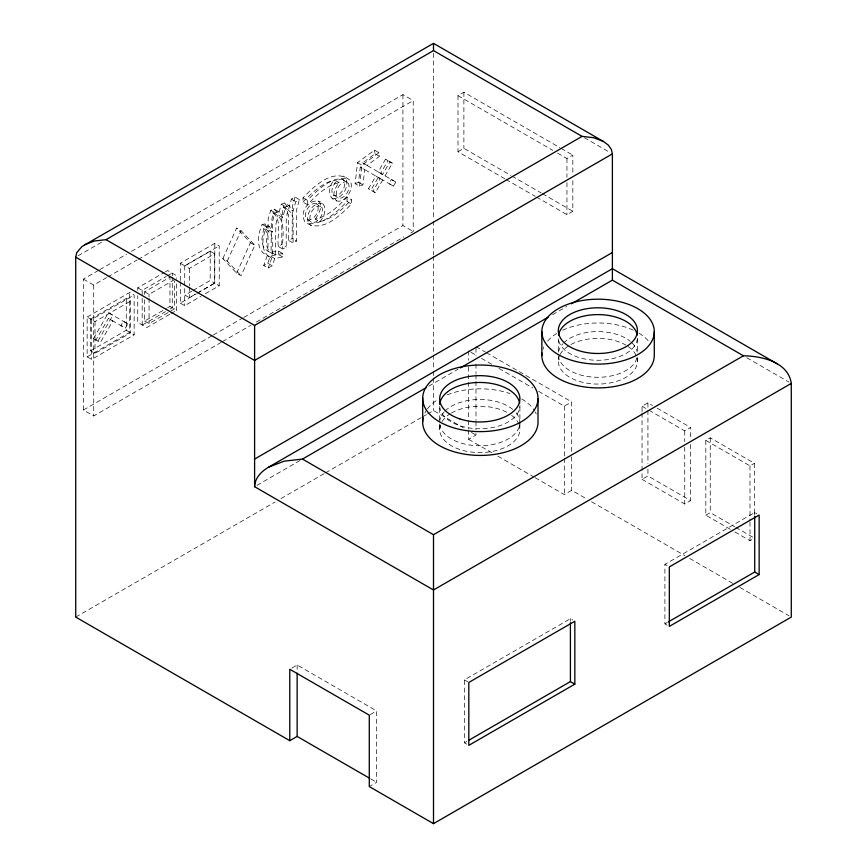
<?xml version="1.0" encoding="UTF-8"?>
<svg xmlns="http://www.w3.org/2000/svg" width="867" height="867" viewBox="0 0 867 867"><rect width="100%" height="100%" fill="white"/><g stroke="black" fill="none" stroke-linecap="round" stroke-linejoin="round"><path stroke-width="0.65" stroke-dasharray="4.33 3.25" d="M274.817 258.55L272.205 265.757L268.152 268.098L263.731 265.551L267.784 263.21L270.396 255.993L274.817 258.55L282.74 256.957L282.74 253.543L275.489 254.735L271.078 252.189L271.425 222.57L272.921 212.773C287.616 218.311 281.829 237.385 282.74 249.046L286.218 247.041L286.218 220.467L287.736 209.315L283.314 206.769L281.797 217.92L281.797 244.494L286.218 247.041M275.489 254.735L275.847 225.117L277.332 215.319M355.134 183.685L358.537 182.341L360.282 167.038L364.704 169.585L362.959 184.888L359.556 186.232L355.134 183.685L357.507 162.693L374.49 150.143L378.912 152.69L379.443 156.309L367.077 165.467L362.655 162.92L375.032 153.762L374.49 150.143M359.556 186.232L361.929 165.239L378.912 152.69M289.058 205.555L285.677 206.78L282.74 217.628L278.329 215.081L281.266 204.233L284.647 203.008L289.058 205.555L293.111 211.104L295.777 201.686L299.408 199.583L294.997 197.037L291.355 199.139L288.7 208.557L293.111 211.104M265.009 223.979L267.979 229.43L272.39 231.977L269.431 226.525L265.009 223.979L262.17 224.412C257.792 234.231 255.115 250.13 267.296 255.548L263.731 265.551M269.431 226.525L266.592 226.959C262.213 236.789 259.526 252.687 271.718 258.106L268.152 268.098M263.752 228.281L261.942 238.62A26.801 15.476 -60 0 0 265.324 249.262L272.39 253.977C272.704 244.993 274.525 232.02 263.752 228.281L266.093 231.207L267.979 235.618L267.979 251.419M268.174 230.839L266.353 241.167A26.801 15.476 -60 0 0 269.745 251.82L272.39 253.977M294.997 197.037L292.331 206.541L292.146 238.512L296.568 241.069L296.742 209.088L299.408 199.583M282.74 217.628L281.092 214.322L278.524 211.646L274.102 209.088L270.775 210.291L268.152 219.08L267.979 229.43M278.524 211.646L275.186 212.838L273.961 215.85L272.563 221.627L272.39 231.977M222.841 258.604L236.648 228.086L241.059 230.633L254.865 245.22L241.059 275.717L236.648 273.17L222.841 258.604L227.262 261.162L241.059 275.717M227.262 261.162L241.059 230.633M236.648 273.17L250.444 242.673L236.648 228.086M93.495 338.585L108.429 312.727L127.817 323.868L125.347 328.138L108.429 318.384L95.934 340.016L93.495 338.585L100.344 342.563L112.851 320.931L108.429 318.384M375.368 192.658L368.508 188.724L375.823 176.044L382.683 179.989L375.368 192.658L372.929 191.271L380.245 178.602L360.282 167.038M392.383 163.191L385.533 159.214L378.218 171.894L385.067 175.871L392.383 163.191L389.955 161.761L382.64 174.44L362.655 162.92M393.423 186.134L395.807 182.027L391.385 179.469L389.012 183.587L393.423 186.134L378.272 177.432L370.957 190.111L368.508 188.724M315.317 219.134C334.89 189.808 294.943 200.375 304.794 221.833C321.278 234.274 340.363 215.471 351.46 203.994L351.46 199.67L347.049 197.112C338.184 206.335 328.225 216.273 315.317 219.134L319.739 221.692C332.646 218.82 342.606 208.893 351.46 199.67M319.739 221.692C325.439 216.143 328.365 203.442 317.994 201.036M339.203 182.634L334.781 180.087C326.263 186.524 328.344 203.322 340.991 200.96C348.361 197.709 354.343 187.391 349.704 179.935C333.231 167.483 314.114 186.297 303.038 197.795L303.038 202.119L307.449 204.666C316.314 195.433 326.274 185.462 339.203 182.634C335.301 187.131 330.934 195.996 336.504 200.754M307.449 204.666L307.449 200.353C317.799 189.602 331.335 176.348 347.515 178.569M303.038 202.119C311.892 192.886 321.852 182.915 334.781 180.087M347.049 197.112L347.049 201.437C336.689 212.166 323.163 225.409 306.994 223.187M78.063 255.808L102.696 241.579M221.28 342.313L93.723 415.965L83.416 410.015L83.416 279.109L98.632 270.32M99.803 269.648L126.712 254.107M131.394 251.408L402.917 94.644L413.223 100.594L413.223 231.511L408.541 234.209M83.416 279.109L93.723 285.059L106.598 277.624M107.768 276.952L137.019 260.057M138.189 259.385L413.223 100.594M504.854 178.797L457.993 151.736L457.993 95.63L463.888 92.238L559.952 147.693M87.144 317.029L129.714 292.461L134.136 295.008L134.136 334.846L91.566 359.415L87.144 356.868L87.144 317.029L91.566 319.587L134.136 295.008M137.755 290.467L137.755 287.811L164.221 272.541M165.369 271.87L167.667 270.547L176.673 275.749L176.673 278.405M180.303 280.518L180.303 263.254L214.799 243.334L219.221 245.881L219.221 285.72L201.968 295.68M90.601 319.045L126.268 298.454L130.679 301.012L130.679 332.83L95.012 353.422L90.601 350.864L90.601 319.045L95.012 321.603L130.679 301.012M137.755 287.811L142.177 290.358L166.334 276.421M167.483 275.749L172.089 273.094M180.303 263.254L184.714 265.801L219.221 245.881M214.626 253.836L210.204 251.289L184.899 265.898L189.309 268.456L214.626 253.836L214.626 283.065L197.362 293.035M144.659 294.455L144.659 291.8L169.954 277.191L169.954 306.398L176.673 310.278L176.673 279.727M144.659 291.8L149.07 294.347L174.365 279.748M191.802 291.149L184.899 295.138L189.309 297.684L196.213 293.696M192.951 290.488L210.204 280.518L214.626 283.065M90.601 350.864L126.268 330.273L126.268 298.454M144.659 299.765L144.659 321.007L166.497 308.392M167.656 307.731L169.954 306.398M87.144 356.868L129.714 332.299L129.714 292.461M142.351 324.995L165.359 311.719M169.954 309.064L172.262 307.731L172.262 277.18M180.303 281.84L180.303 303.092L196.397 293.794M197.557 293.133L214.799 283.173L219.221 285.72M272.921 212.773C282.653 220.998 276.66 235.726 278.329 246.499L281.797 244.494M283.314 206.769L286.446 210.323L288.7 215.525L288.7 240.506L292.146 238.512M144.659 321.007L149.07 323.554L169.769 311.6M170.918 310.939L174.365 308.945L174.365 281.071M169.769 314.266L146.772 327.553L137.755 322.351L137.755 295.788M170.929 313.605L176.673 310.278M180.303 303.092L184.714 305.639L200.819 296.341M288.7 240.506L293.111 243.053L296.568 241.069M457.993 151.736L463.888 148.344L510.75 175.394M83.416 410.015L212.144 335.692M213.315 335.02L242.576 318.124M243.746 317.452L402.917 225.561L413.223 231.511M222.451 341.641L250.541 325.428M256.394 322.047L285.655 305.151M290.337 302.453L313.746 288.939M318.417 286.24L332.462 278.123M333.632 277.451L375.769 253.131M376.939 252.449L403.859 236.908M557.579 153.123L566.953 158.542L572.838 155.139L572.838 173.844M536.489 197.058L566.953 214.637L572.838 211.245L572.838 179.187M256.957 485.347L300.361 460.29M428.775 386.151L458.014 369.266M552.561 314.678L566.78 306.474M75.722 617.087L275.142 501.96M281.006 498.568L324.41 473.512M325.58 472.829L421.774 417.298M422.944 416.626L426.466 414.589M427.637 413.917L433.5 410.524L463.357 427.767M468.624 429.924L468.624 439.309L475.983 435.05L475.983 431.04M538.645 391.331L564.319 406.146L571.689 401.898L571.689 451.458M642.046 411.662L642.046 406.244L647.931 402.852L652.548 405.518M535.145 477.706L564.319 494.558L571.689 490.31L586.872 499.078M648.971 410.243L684.735 430.899L690.631 427.496L690.631 438.334M291.886 668.056L297.143 665.022L376.646 710.918L376.646 782.327L370.339 785.968M730.231 529.271L705.825 515.171L705.825 440.371L710.246 437.813L754.409 463.314L754.409 515.421M642.046 413.017L642.046 479.353L647.931 475.95L690.631 500.606L690.631 443.741M705.825 440.371L749.998 465.872L754.409 463.314M642.046 479.353L684.735 504.009L690.631 500.606M705.825 515.171L710.246 512.625L734.652 526.713M370.339 714.571L376.646 710.918M466.609 744.081L464.398 742.813L464.398 679.901L570.41 618.702L572.621 619.97M667.113 625.14L664.913 623.861L664.913 564.363L754.723 512.505L756.934 513.784M734.88 531.948L749.998 540.672L753.304 538.765M664.913 623.861L667.243 622.517M464.398 742.813L466.728 741.458M282.74 256.957L278.329 254.41L270.396 255.993M282.74 253.543L278.329 250.986L271.078 252.189M307.211 219.698L309.281 220.099C315.22 218.451 319.403 211.418 317.81 205.425L316.379 203.832L314.277 203.398C308.273 205.013 304.241 212.144 305.813 218.126L311.621 222.245L313.691 222.646C319.63 220.998 323.825 213.965 322.221 207.972L316.379 203.832M342.888 179.534L340.829 179.122C334.89 180.78 330.674 187.803 332.278 193.796L338.119 197.947L340.222 198.38C346.226 196.776 350.257 189.645 348.697 183.652L342.888 179.534L344.275 181.105C345.835 187.088 341.815 194.23 335.8 195.834L333.697 195.389M347.299 182.092L345.239 181.68C339.311 183.327 335.095 190.35 336.689 196.343L338.119 197.947M320.801 206.379L318.698 205.956C312.694 207.56 308.652 214.691 310.223 220.684L311.621 222.245M332.094 198.207C341.956 200.548 350.506 185.43 345.294 177.377L343.094 176.023M322.405 203.582C312.553 201.242 303.992 216.349 309.205 224.39L311.405 225.745M395.807 182.027L380.646 173.313L387.961 160.644L385.533 159.214M584.325 137.68L610.054 152.527M561.122 148.376L572.838 155.139M457.993 95.63L552.886 150.425M511.92 176.066L541.203 192.983M542.374 193.655L572.838 211.245M506.025 179.469L535.318 196.375M746.845 357.768L788.937 382.076M375.032 153.762L379.443 156.309M357.507 162.693L361.929 165.239M358.537 182.341L362.959 184.888M347.049 201.437L351.46 203.994M303.038 197.795L307.449 200.353M657.164 408.173L690.631 427.496M291.355 199.139L295.777 201.686M642.046 406.244L647.812 409.582M281.266 204.233L285.677 206.78M270.775 210.291L275.186 212.838M475.983 346.648L485.314 352.035M486.485 352.706L571.689 401.898M262.17 224.412L266.592 226.959M470.954 352.24L476.785 355.611M481.456 358.309L491.957 364.378M498.969 368.421L532.815 387.961M278.329 246.499L282.74 249.046M250.444 242.673L254.865 245.22M267.296 255.548L271.718 258.106M735.812 527.385L753.25 537.453M267.784 263.21L272.205 265.757M471.388 432.405L475.983 435.05M591.543 501.776L684.984 555.725M689.655 558.413L732.875 583.372M739.887 587.414L788.937 615.743M468.624 439.309L491.957 452.78M497.799 456.15L533.974 477.034M664.913 564.363L667.113 565.631M108.429 312.727L112.851 315.285L97.906 341.132L100.344 342.563M127.817 323.868L123.396 321.321L120.925 325.591L125.347 328.138M126.268 330.273L134.136 334.846M464.398 679.901L467.714 681.82M370.805 778.956L376.646 782.327M287.736 209.315L290.857 212.87L293.111 218.072L293.111 243.053M284.647 203.008L288.7 208.557M274.102 209.088L276.671 211.776L278.329 215.081M754.723 512.505L754.723 515.215M749.998 465.872L749.998 520.634M749.998 521.977L749.998 540.672M710.246 437.813L710.246 512.625M684.735 430.899L684.735 441.726M684.735 447.144L684.735 504.009M647.931 402.852L647.931 463.769M647.931 469.188L647.931 475.95M637.429 338.748L637.429 351.829M637.429 357.843L637.429 361.246M571.689 456.822L571.689 490.31M570.41 618.702L570.41 621.379M566.953 158.542L566.953 177.236M566.953 182.579L566.953 214.637M564.319 406.146L564.319 457.05M564.319 458.394L564.319 494.558M558.305 338.748L558.305 351.829M558.305 355.578L558.305 361.246M519.897 406.926L519.897 419.996M519.897 422.619L519.897 429.414M475.983 347.992L475.983 356.023M475.983 364.064L475.983 373.439M475.983 374.772L475.983 380.136M475.983 381.469L475.983 420.322M475.983 421.655L475.983 429.696M468.624 350.897L468.624 360.271M468.624 366.969L468.624 419.216M468.624 420.549L468.624 428.591M463.888 92.238L463.888 148.344M439.677 419.996L439.677 405.615A40.11 23.16 0 0 0 479.787 428.764A40.11 23.16 0 0 0 519.897 405.615M439.677 429.414L439.677 422.619A40.11 23.16 0 0 1 444.218 411.923M433.5 53.299L433.5 219.741M433.5 221.096L433.5 254.92M433.5 256.274L433.5 353.693M433.5 355.047L433.5 369.938M433.5 371.282L433.5 376.701M433.5 378.055L433.5 410.524M402.917 94.644L402.917 225.561M297.143 665.022L297.143 670.408M278.329 250.986L278.329 254.41M214.799 243.334L214.799 283.173M210.204 251.289L210.204 280.518M189.309 268.456L189.309 285.731M189.309 287.053L189.309 297.684M184.714 265.801L184.714 305.639M172.262 273.192L172.262 275.858M149.07 294.347L149.07 297.002M149.07 298.335L149.07 323.554M142.177 290.358L142.177 297.002M142.177 298.335L142.177 324.897M95.012 321.603L95.012 353.422M93.723 285.059L93.723 415.965M91.566 319.587L91.566 359.415M636.942 357.67A39.557 22.845 0 0 1 595.802 384.048A39.557 22.845 0 0 1 559.659 355.329M560.136 354.375A39.557 22.845 0 0 1 569.89 345.088M570.952 344.502A39.557 22.845 0 0 1 625.844 345.088M628.174 346.551A39.557 22.845 0 0 1 636.085 355.329M519.019 424.592A40.11 23.16 0 0 1 478.747 452.563A40.11 23.16 0 0 1 441.054 423.421M442.094 421.503A40.11 23.16 0 0 1 450.222 413.765M451.425 413.039A40.11 23.16 0 0 1 508.149 413.039M511.606 415.315A40.11 23.16 0 0 1 518.531 423.421M516.136 412.822A40.11 23.16 0 0 1 489.487 445.085A40.11 23.16 0 0 1 439.732 423.822M445.053 411.034A40.11 23.16 0 0 1 512.646 409.343M636.942 358.017A39.557 22.845 0 0 1 597.872 377.286A39.557 22.845 0 0 1 558.792 358.017M558.521 352.056A39.557 22.845 0 0 1 562.781 343.885M563.604 343.018A39.557 22.845 0 0 1 630.276 341.349M632.13 343.018A39.557 22.845 0 0 1 637.212 352.056M542.84 349.412A56.214 32.458 0 0 1 543.772 347.049M547.662 341.089A56.214 32.458 0 0 1 557.188 333.166M562.683 330.229A56.214 32.458 0 0 1 633.463 330.229M638.957 333.166A56.214 32.458 0 0 1 649.275 342.053M637.375 338.629A39.557 22.845 0 0 1 597.872 360.282A39.557 22.845 0 0 1 558.359 338.629M424.895 413.006A57.666 33.293 0 0 1 426.705 409.918M427.431 408.899A57.666 33.293 0 0 1 437.889 399.6M447.199 394.886A57.666 33.293 0 0 1 509.969 393.564M521.761 398.961A57.666 33.293 0 0 1 534.636 410.893M535.253 411.933A57.666 33.293 0 0 1 536.283 414.014"/><path stroke-width="1.3" d="M289.784 740.678L75.722 617.087L75.722 257.163L76.751 252.633L81.986 246.51L433.5 43.35L603.508 141.505L608.331 145.125L611.354 149.352L612.395 153.882L612.395 280.139L743.42 355.784C761.649 356.066 788.341 361.897 791.278 383.42L791.278 617.087L433.5 823.65L369.288 786.575L369.288 715.177L289.784 669.27L289.784 740.678L297.143 736.43L369.635 778.273M791.278 383.42L433.5 589.983L254.605 486.701C254.768 478.01 261.541 471.258 268.629 467.161L612.395 268.694L777.266 363.88M84.598 244.787L94.427 240.993L106.023 239.66L433.5 50.6L582.082 136.379L593.678 137.712L603.508 141.505M106.023 239.66L254.605 325.439L582.082 136.379M612.395 153.882L254.605 360.444L75.722 257.163M254.605 459.066L612.395 252.503M268.629 467.161L284.159 461.168L302.475 459.066L426.445 387.495M460.355 367.911L548.063 317.279M571.461 303.775L612.395 280.139M302.475 459.066L433.5 534.711L743.42 355.784M668.414 621.845L754.723 572.014L759.134 574.561L759.134 515.052L669.324 566.91L669.324 626.418L759.134 574.561M469.058 740.115L570.41 681.603L574.832 684.15L574.832 621.249L468.819 682.448L468.819 745.36L574.832 684.15M754.723 516.569L754.723 572.014M654.292 331.649A56.214 32.458 0 0 1 569.966 359.762A56.214 32.458 0 0 1 569.966 303.537A56.214 32.458 0 0 1 654.292 331.649L654.292 355.448A56.214 32.458 0 0 1 595.976 387.885A56.214 32.458 0 0 1 542.005 353.032M570.41 622.712L570.41 681.603M541.853 331.649L541.853 355.448M538.006 398.853A57.666 33.293 0 0 1 450.732 426.889A57.666 33.293 0 0 1 452.303 369.234A57.666 33.293 0 0 1 538.006 398.853L538.006 422.652A57.666 33.293 0 0 1 476.211 455.338A57.666 33.293 0 0 1 423.15 417.883M433.5 44.195L433.5 50.6M433.5 534.711L433.5 823.65M422.695 397.801L422.695 421.6M297.143 673.106L297.143 736.43M254.605 325.439L254.605 486.701M558.521 335.052A39.557 22.845 0 0 1 597.872 314.602A39.557 22.845 0 0 1 637.212 335.052M439.732 404.412A40.11 23.16 0 0 1 478.736 382.466A40.11 23.16 0 0 1 519.68 403.198M578.083 350.42A39.557 22.845 0 0 0 637.429 330.641A39.557 22.845 0 0 0 578.083 310.863A39.557 22.845 0 0 0 578.083 350.42M459.738 418.869A40.11 23.16 0 0 0 519.897 398.809A40.11 23.16 0 0 0 459.738 378.76A40.11 23.16 0 0 0 459.738 418.869"/></g></svg>
